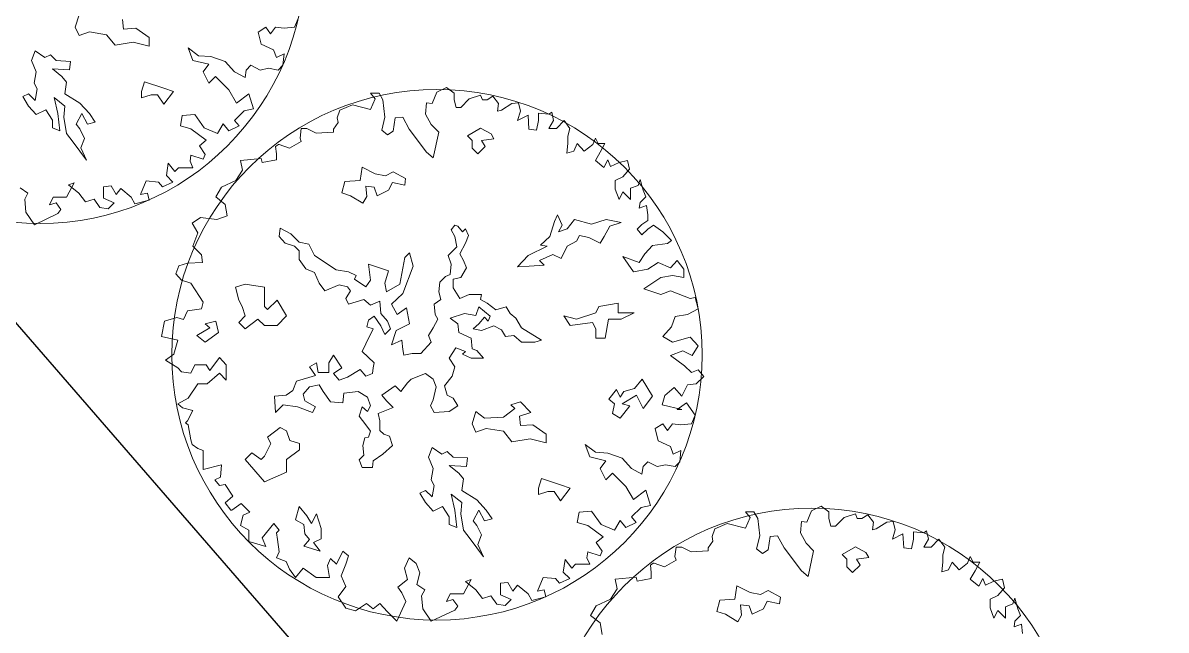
# Model space of a CAD drawing. Header units: millimetres. Extents: x 587797 to 2274247, y 1711 to 439204.
# Drawn here: x 2004592 to 2013078, y 279745 to 284251 of the extents above; entities that cross this region are included whole.
import ezdxf

# ---------------------------------------------------------------- set-up
doc = ezdxf.new("R2010")
doc.units = ezdxf.units.MM
doc.layers.add('finiture', color=7, linetype='Continuous', lineweight=20)

msp = doc.modelspace()

# ---------------------------------------------------------------- linework, layer by layer
msp.add_line((1983300.089, 306467.674), (2019745.401, 264522.149))
at = {"layer": 'finiture'}
for p, q in [((2004979.652, 284219.692), (2005008.439, 284310.886)), ((2006634.522, 284283.123), (2006607.986, 284219.818)), ((2005008.439, 284156.096), (2004979.652, 284219.692)), ((2005332.287, 284276.088), (2005339.483, 284205.293)), ((2005339.483, 284205.293), (2005430.64, 284212.492)), ((2005430.64, 284212.492), (2005528.994, 284141.696)), ((2006395.695, 284219.818), (2006338.539, 284183.06)), ((2006430.396, 284168.765), (2006395.695, 284219.818)), ((2006467.139, 284219.818), (2006430.396, 284168.765)), ((2006530.418, 284211.649), (2006467.139, 284219.818)), ((2006607.986, 284219.818), (2006530.418, 284211.649)), ((2005085.203, 284183.694), (2005008.439, 284156.096)), ((2005212.343, 284163.295), (2005085.203, 284183.694)), ((2005275.913, 284085.3), (2005212.343, 284163.295)), ((2005528.994, 284141.696), (2005528.994, 284078.1)), ((2006338.539, 284183.06), (2006360.993, 284093.208)), ((2004683.392, 284043.302), (2004655.805, 283972.507)), ((2004754.159, 283994.105), (2004683.392, 284043.302)), ((2005410.25, 284106.899), (2005275.913, 284085.3)), ((2005528.994, 284078.1), (2005410.25, 284106.899)), ((2005895.586, 284007.439), (2005818.018, 284064.618)), ((2005818.018, 284064.618), (2005852.719, 283972.724)), ((2006360.993, 284093.208), (2006452.85, 284050.324)), ((2006452.85, 284050.324), (2006473.262, 283993.145)), ((2004655.805, 283972.507), (2004690.588, 283888.512)), ((2004796.139, 284014.504), (2004754.159, 283994.105)), ((2004839.318, 283972.507), (2004796.139, 284014.504)), ((2004944.869, 283965.307), (2004839.318, 283972.507)), ((2004937.672, 283901.711), (2004944.869, 283965.307)), ((2005852.719, 283972.724), (2005973.154, 283944.134)), ((2005987.442, 284001.313), (2005895.586, 284007.439)), ((2005973.154, 283944.134), (2005930.287, 283886.956)), ((2006093.588, 283964.555), (2005987.442, 284001.313)), ((2006162.991, 283886.956), (2006093.588, 283964.555)), ((2006473.262, 283993.145), (2006530.418, 284021.734)), ((2006530.418, 284021.734), (2006522.253, 283938.008)), ((2004690.588, 283888.512), (2004676.195, 283803.317)), ((2004881.299, 283852.514), (2004810.532, 283908.91)), ((2004810.532, 283908.91), (2004937.672, 283901.711)), ((2005930.287, 283886.956), (2005973.154, 283803.23)), ((2006240.559, 283846.114), (2006162.991, 283886.956)), ((2006248.724, 283901.25), (2006240.559, 283846.114)), ((2006283.425, 283938.008), (2006248.724, 283901.25)), ((2006352.828, 283901.25), (2006283.425, 283938.008)), ((2006416.107, 283915.545), (2006352.828, 283901.25)), ((2006487.551, 283901.25), (2006416.107, 283915.545)), ((2006522.253, 283938.008), (2006487.551, 283901.25)), ((2004676.195, 283803.317), (2004697.785, 283761.319)), ((2004916.082, 283810.516), (2004881.299, 283852.514)), ((2004902.889, 283725.322), (2004916.082, 283810.516)), ((2005495.249, 283812.757), (2005472.532, 283741.933)), ((2005636.893, 283765.986), (2005495.249, 283812.757)), ((2005973.154, 283803.23), (2006022.144, 283852.24)), ((2006022.144, 283852.24), (2006120.124, 283754.219)), ((2004634.215, 283725.322), (2004592.235, 283704.923)), ((2004592.235, 283704.923), (2004634.215, 283634.127)), ((2004683.392, 283676.125), (2004634.215, 283725.322)), ((2004697.785, 283761.319), (2004683.392, 283676.125)), ((2004852.512, 283577.73), (2004824.925, 283697.723)), ((2004824.925, 283697.723), (2004902.889, 283634.127)), ((2005015.636, 283655.726), (2004902.889, 283725.322)), ((2005472.532, 283741.933), (2005472.532, 283693.826)), ((2005472.532, 283693.826), (2005543.354, 283717.879)), ((2005543.354, 283717.879), (2005590.124, 283717.879)), ((2005590.124, 283717.879), (2005636.893, 283647.055)), ((2005709.052, 283741.933), (2005636.893, 283765.986)), ((2005636.893, 283647.055), (2005709.052, 283741.933)), ((2006120.124, 283754.219), (2006177.28, 283656.199)), ((2006177.28, 283656.199), (2006269.136, 283725.63)), ((2006269.136, 283725.63), (2006303.838, 283613.315)), ((2007206.752, 283686.706), (2007172.051, 283729.59)), ((2007172.051, 283729.59), (2007235.33, 283729.59)), ((2007235.33, 283729.59), (2007263.908, 283680.579)), ((2007629.293, 283651.99), (2007663.995, 283735.716)), ((2007663.995, 283735.716), (2007735.439, 283770.432)), ((2007735.439, 283770.432), (2007792.594, 283729.59)), ((2007792.594, 283729.59), (2007792.594, 283680.579)), ((2007904.863, 283686.706), (2007988.555, 283715.295)), ((2007988.555, 283715.295), (2008002.844, 283680.579)), ((2008037.545, 283680.579), (2008080.412, 283707.127)), ((2008080.412, 283707.127), (2008123.278, 283651.99)), ((2004634.215, 283634.127), (2004690.588, 283570.531)), ((2004690.588, 283570.531), (2004761.355, 283606.529)), ((2004761.355, 283606.529), (2004810.532, 283528.533)), ((2004902.889, 283634.127), (2004895.692, 283550.132)), ((2005085.203, 283577.73), (2005015.636, 283655.726)), ((2006303.838, 283613.315), (2006234.435, 283599.02)), ((2006925.058, 283545.801), (2006945.471, 283602.98)), ((2006945.471, 283602.98), (2007037.328, 283643.822)), ((2007037.328, 283643.822), (2007172.051, 283609.106)), ((2007172.051, 283609.106), (2007206.752, 283686.706)), ((2007263.908, 283680.579), (2007278.196, 283551.927)), ((2007580.303, 283574.39), (2007588.468, 283658.116)), ((2007588.468, 283658.116), (2007629.293, 283651.99)), ((2007792.594, 283680.579), (2007806.883, 283623.401)), ((2007806.883, 283623.401), (2007841.584, 283623.401)), ((2007841.584, 283623.401), (2007904.863, 283686.706)), ((2008002.844, 283680.579), (2008037.545, 283680.579)), ((2008123.278, 283651.99), (2008115.113, 283594.811)), ((2008115.113, 283594.811), (2008143.691, 283602.98)), ((2008143.691, 283602.98), (2008221.259, 283651.99)), ((2008221.259, 283651.99), (2008270.249, 283658.116)), ((2008270.249, 283658.116), (2008284.538, 283594.811)), ((2004810.532, 283528.533), (2004810.532, 283472.137)), ((2004866.905, 283450.538), (2004852.512, 283577.73)), ((2004895.692, 283550.132), (2004916.082, 283430.139)), ((2004986.849, 283499.735), (2005028.829, 283577.73)), ((2005028.829, 283577.73), (2005072.009, 283499.735)), ((2005128.383, 283514.134), (2005085.203, 283577.73)), ((2005775.151, 283564.304), (2005760.863, 283486.705)), ((2005867.008, 283570.431), (2005775.151, 283564.304)), ((2005938.452, 283472.41), (2005867.008, 283570.431)), ((2006234.435, 283599.02), (2006162.991, 283527.547)), ((2006162.991, 283527.547), (2006197.692, 283486.705)), ((2006931.182, 283511.085), (2006925.058, 283545.801)), ((2007278.196, 283551.927), (2007255.742, 283453.907)), ((2007341.475, 283447.78), (2007355.764, 283545.801)), ((2007355.764, 283545.801), (2007410.878, 283551.927)), ((2007410.878, 283551.927), (2007459.869, 283462.075)), ((2007623.169, 283496.791), (2007580.303, 283574.39)), ((2008284.538, 283594.811), (2008264.125, 283525.38)), ((2008264.125, 283525.38), (2008341.693, 283566.222)), ((2008341.693, 283566.222), (2008347.817, 283462.075)), ((2008404.972, 283453.907), (2008419.261, 283525.38)), ((2008419.261, 283525.38), (2008419.261, 283580.517)), ((2008419.261, 283580.517), (2008496.829, 283574.39)), ((2008496.829, 283574.39), (2008517.241, 283588.685)), ((2008531.53, 283525.38), (2008496.829, 283468.201)), ((2008517.241, 283588.685), (2008531.53, 283525.38)), ((2008551.943, 283468.201), (2008609.098, 283525.38)), ((2008609.098, 283525.38), (2008651.965, 283468.201)), ((2004810.532, 283472.137), (2004866.905, 283450.538)), ((2005015.636, 283464.937), (2004986.849, 283499.735)), ((2005050.419, 283394.142), (2005015.636, 283464.937)), ((2005072.009, 283499.735), (2005128.383, 283514.134)), ((2005760.863, 283486.705), (2005838.43, 283464.242)), ((2005838.43, 283464.242), (2005952.741, 283380.516)), ((2006036.433, 283429.526), (2005938.452, 283472.41)), ((2006079.299, 283500.999), (2006036.433, 283429.526)), ((2006120.124, 283449.947), (2006079.299, 283500.999)), ((2006197.692, 283486.705), (2006120.124, 283449.947)), ((2006649.488, 283396.728), (2006657.653, 283468.201)), ((2006657.653, 283468.201), (2006700.52, 283468.201)), ((2006700.52, 283468.201), (2006769.922, 283433.486)), ((2006769.922, 283433.486), (2006896.481, 283439.612)), ((2006896.481, 283462.075), (2006931.182, 283511.085)), ((2006896.481, 283439.612), (2006896.481, 283462.075)), ((2007255.742, 283453.907), (2007298.609, 283419.191)), ((2007298.609, 283419.191), (2007341.475, 283447.78)), ((2007459.869, 283462.075), (2007588.468, 283292.581)), ((2007678.283, 283439.612), (2007623.169, 283496.791)), ((2007637.458, 283249.697), (2007678.283, 283439.612)), ((2007989.439, 283469.173), (2007891.085, 283412.776)), ((2008067.402, 283427.175), (2007989.439, 283469.173)), ((2008347.817, 283462.075), (2008404.972, 283453.907)), ((2008496.829, 283468.201), (2008551.943, 283468.201)), ((2008651.965, 283468.201), (2008637.676, 283411.023)), ((2004916.082, 283430.139), (2004965.259, 283366.543)), ((2004965.259, 283366.543), (2005064.812, 283232.151)), ((2005021.633, 283324.546), (2005050.419, 283394.142)), ((2005952.741, 283380.516), (2005901.71, 283337.632)), ((2006571.92, 283321.17), (2006657.653, 283370.181)), ((2006657.653, 283370.181), (2006649.488, 283396.728)), ((2007891.085, 283412.776), (2007925.869, 283377.978)), ((2007925.869, 283377.978), (2007925.869, 283321.582)), ((2007996.635, 283377.978), (2008087.792, 283391.177)), ((2008024.222, 283334.781), (2007996.635, 283377.978)), ((2008087.792, 283391.177), (2008067.402, 283427.175)), ((2008637.676, 283355.886), (2008629.511, 283284.413)), ((2008637.676, 283411.023), (2008637.676, 283355.886)), ((2008680.542, 283298.707), (2008707.079, 283355.886)), ((2008707.079, 283355.886), (2008758.11, 283298.707)), ((2008821.389, 283347.718), (2008841.802, 283396.728)), ((2008841.802, 283396.728), (2008862.214, 283355.886)), ((2008862.214, 283355.886), (2008911.205, 283355.886)), ((2008911.205, 283355.886), (2008876.503, 283292.581)), ((2005064.812, 283232.151), (2005021.633, 283324.546)), ((2005838.43, 283268.2), (2005832.307, 283225.316)), ((2005930.287, 283239.611), (2005838.43, 283268.2)), ((2005901.71, 283337.632), (2005944.576, 283274.327)), ((2005944.576, 283274.327), (2005930.287, 283239.611)), ((2006467.816, 283333.423), (2006488.229, 283347.718)), ((2006473.94, 283278.286), (2006467.816, 283333.423)), ((2006473.94, 283235.402), (2006473.94, 283278.286)), ((2006488.229, 283347.718), (2006494.352, 283347.718)), ((2006494.352, 283347.718), (2006571.92, 283321.17)), ((2007588.468, 283292.581), (2007637.458, 283249.697)), ((2007925.869, 283321.582), (2007967.849, 283278.384)), ((2007967.849, 283278.384), (2008024.222, 283334.781)), ((2008629.511, 283284.413), (2008680.542, 283298.707)), ((2008758.11, 283298.707), (2008821.389, 283347.718)), ((2008876.503, 283292.581), (2008841.802, 283229.276)), ((2005671.047, 283211.022), (2005656.758, 283119.127)), ((2005720.037, 283147.717), (2005671.047, 283211.022)), ((2005832.307, 283225.316), (2005852.719, 283176.306)), ((2006206.535, 283229.276), (2006361.67, 283243.571)), ((2006220.823, 283157.803), (2006206.535, 283229.276)), ((2006361.67, 283243.571), (2006367.794, 283214.981)), ((2006367.794, 283214.981), (2006473.94, 283235.402)), ((2007109.053, 283179.99), (2007094.66, 283081.596)), ((2007207.407, 283130.793), (2007109.053, 283179.99)), ((2008841.802, 283229.276), (2008905.081, 283178.223)), ((2008905.081, 283178.223), (2008933.659, 283235.402)), ((2008933.659, 283235.402), (2008954.071, 283186.392)), ((2008954.071, 283186.392), (2009017.35, 283214.981)), ((2009017.35, 283214.981), (2009080.629, 283229.276)), ((2009080.629, 283229.276), (2009094.918, 283165.971)), ((2005656.758, 283119.127), (2005705.748, 283070.117)), ((2005746.574, 283176.306), (2005720.037, 283147.717)), ((2005803.729, 283176.306), (2005746.574, 283176.306)), ((2005852.719, 283176.306), (2005803.729, 283176.306)), ((2006171.833, 283080.203), (2006220.823, 283157.803)), ((2007284.17, 283116.394), (2007207.407, 283130.793)), ((2007340.544, 283145.192), (2007284.17, 283116.394)), ((2007432.9, 283095.995), (2007340.544, 283145.192)), ((2007425.704, 283045.598), (2007432.9, 283095.995)), ((2009045.928, 283108.792), (2008988.773, 283080.203)), ((2009094.918, 283165.971), (2009045.928, 283108.792)), ((2004627.963, 282986.391), (2004570.808, 283027.233)), ((2004972.936, 283063.991), (2004915.781, 282957.802)), ((2004930.07, 283049.696), (2004972.936, 283063.991)), ((2005007.637, 282986.391), (2004930.07, 283049.696)), ((2005246.465, 283041.528), (2005191.351, 283035.401)), ((2005191.351, 283035.401), (2005191.351, 282949.633)), ((2005283.208, 282978.222), (2005246.465, 283041.528)), ((2005317.909, 283021.107), (2005283.208, 282978.222)), ((2005395.477, 282957.802), (2005317.909, 283021.107)), ((2005507.746, 283078.285), (2005464.88, 282978.222)), ((2005599.603, 283070.117), (2005507.746, 283078.285)), ((2005628.181, 283035.401), (2005599.603, 283070.117)), ((2005705.748, 283070.117), (2005628.181, 283035.401)), ((2006022.821, 282959.719), (2006065.688, 283031.192)), ((2006065.688, 283031.192), (2006171.833, 283080.203)), ((2006981.913, 283074.397), (2006960.323, 282989.202)), ((2007094.66, 283081.596), (2006981.913, 283074.397)), ((2007143.836, 282961.603), (2007136.64, 283039.599)), ((2007136.64, 283039.599), (2007200.21, 283032.399)), ((2007200.21, 283032.399), (2007221.8, 282968.803)), ((2007221.8, 282968.803), (2007305.76, 283010.8)), ((2007305.76, 283010.8), (2007334.547, 283067.197)), ((2007334.547, 283067.197), (2007425.704, 283045.598)), ((2008988.773, 283080.203), (2008988.773, 283016.898)), ((2008988.773, 283016.898), (2009017.35, 282939.298)), ((2009103.083, 283025.066), (2009158.197, 283045.487)), ((2009103.083, 282939.298), (2009103.083, 283025.066)), ((2009158.197, 283045.487), (2009172.486, 283088.371)), ((2009172.486, 283088.371), (2009194.94, 283010.772)), ((2009194.94, 283010.772), (2009215.353, 282959.719)), ((2004605.509, 282943.507), (2004627.963, 282986.391)), ((2004613.674, 282845.486), (2004605.509, 282943.507)), ((2004817.8, 282957.802), (2004789.223, 282900.623)), ((2004915.781, 282957.802), (2004817.8, 282957.802)), ((2005056.628, 282923.086), (2005007.637, 282986.391)), ((2005119.907, 282943.507), (2005056.628, 282923.086)), ((2005162.773, 282880.202), (2005119.907, 282943.507)), ((2005191.351, 282949.633), (2005268.919, 282914.917)), ((2005424.055, 282908.791), (2005395.477, 282957.802)), ((2005528.159, 282935.338), (2005424.055, 282908.791)), ((2005464.88, 282978.222), (2005515.911, 282986.391)), ((2005515.911, 282986.391), (2005528.159, 282935.338)), ((2006094.265, 282904.582), (2006022.821, 282959.719)), ((2006960.323, 282989.202), (2007023.893, 282968.803)), ((2007023.893, 282968.803), (2007115.05, 282912.406)), ((2007115.05, 282912.406), (2007143.836, 282961.603)), ((2009017.35, 282939.298), (2009045.928, 282996.477)), ((2009045.928, 282996.477), (2009103.083, 282939.298)), ((2009215.353, 282959.719), (2009172.486, 282918.877)), ((2004676.953, 282753.592), (2004613.674, 282845.486)), ((2004789.223, 282900.623), (2004838.213, 282914.917)), ((2004838.213, 282914.917), (2004872.914, 282865.907)), ((2004872.914, 282865.907), (2004852.502, 282837.318)), ((2005226.052, 282872.033), (2005162.773, 282880.202)), ((2005268.919, 282914.917), (2005226.052, 282872.033)), ((2006108.554, 282818.814), (2006094.265, 282904.582)), ((2009172.486, 282918.877), (2009166.362, 282875.993)), ((2009166.362, 282875.993), (2009221.476, 282896.414)), ((2009221.476, 282896.414), (2009229.641, 282826.983)), ((2004852.502, 282837.318), (2004676.953, 282753.592)), ((2005847.273, 282763.678), (2005910.552, 282806.562)), ((2005890.139, 282692.204), (2005847.273, 282763.678)), ((2005910.552, 282806.562), (2006030.986, 282792.267)), ((2006030.986, 282792.267), (2006108.554, 282818.814)), ((2008538.78, 282778.014), (2008503.997, 282665.221)), ((2008560.37, 282827.211), (2008538.78, 282778.014)), ((2008595.154, 282750.416), (2008560.37, 282827.211)), ((2008687.51, 282792.414), (2008631.137, 282721.618)), ((2008813.451, 282757.616), (2008687.51, 282792.414)), ((2008920.201, 282792.414), (2008813.451, 282757.616)), ((2009032.948, 282770.815), (2008920.201, 282792.414)), ((2008947.788, 282743.217), (2009032.948, 282770.815)), ((2009186.775, 282755.509), (2009152.073, 282720.794)), ((2009229.641, 282784.099), (2009186.775, 282755.509)), ((2009229.641, 282826.983), (2009229.641, 282784.099)), ((2005853.397, 282594.184), (2005890.139, 282692.204)), ((2006494.942, 282665.221), (2006502.138, 282728.817)), ((2006502.138, 282728.817), (2006580.102, 282686.82)), ((2006580.102, 282686.82), (2006643.672, 282623.224)), ((2007771.141, 282714.418), (2007798.728, 282750.416)), ((2007798.728, 282665.221), (2007771.141, 282714.418)), ((2007798.728, 282750.416), (2007820.318, 282743.217)), ((2007820.318, 282743.217), (2007855.102, 282701.219)), ((2007855.102, 282701.219), (2007876.692, 282721.618)), ((2007876.692, 282721.618), (2007898.282, 282672.421)), ((2007898.282, 282672.421), (2007876.692, 282616.024)), ((2008567.567, 282701.219), (2008595.154, 282750.416)), ((2008631.137, 282721.618), (2008567.567, 282701.219)), ((2008700.704, 282630.423), (2008722.294, 282672.421)), ((2008722.294, 282672.421), (2008793.061, 282658.022)), ((2008905.808, 282665.221), (2008947.788, 282743.217)), ((2009152.073, 282720.794), (2009186.775, 282677.91)), ((2009186.775, 282677.91), (2009229.641, 282720.794)), ((2009229.641, 282720.794), (2009272.508, 282749.383)), ((2009272.508, 282749.383), (2009341.911, 282700.373)), ((2009341.911, 282700.373), (2009405.19, 282637.068)), ((2005916.676, 282530.879), (2005853.397, 282594.184)), ((2006538.121, 282616.024), (2006494.942, 282665.221)), ((2006607.689, 282594.426), (2006538.121, 282616.024)), ((2006643.672, 282559.628), (2006607.689, 282594.426)), ((2006643.672, 282623.224), (2006714.438, 282608.825)), ((2006714.438, 282608.825), (2006756.419, 282524.83)), ((2007749.552, 282524.83), (2007813.122, 282588.426)), ((2007813.122, 282588.426), (2007798.728, 282665.221)), ((2007876.692, 282616.024), (2007834.711, 282538.029)), ((2008482.407, 282594.426), (2008342.073, 282524.83)), ((2008503.997, 282665.221), (2008433.23, 282601.625)), ((2008433.23, 282601.625), (2008482.407, 282594.426)), ((2008587.957, 282503.231), (2008631.137, 282594.426)), ((2008631.137, 282594.426), (2008700.704, 282630.423)), ((2008793.061, 282658.022), (2008877.021, 282616.024)), ((2008877.021, 282616.024), (2008905.808, 282665.221)), ((2009264.343, 282600.31), (2009207.188, 282537.005)), ((2009376.612, 282614.605), (2009264.343, 282600.31)), ((2009405.19, 282637.068), (2009376.612, 282614.605)), ((2005924.841, 282473.7), (2005916.676, 282530.879)), ((2006643.672, 282496.031), (2006643.672, 282559.628)), ((2006756.419, 282524.83), (2006918.342, 282419.236)), ((2007390.92, 282312.443), (2007425.704, 282510.431)), ((2007425.704, 282510.431), (2007460.488, 282545.229)), ((2007460.488, 282545.229), (2007489.274, 282446.834)), ((2007771.141, 282461.234), (2007749.552, 282524.83)), ((2007834.711, 282538.029), (2007862.299, 282488.832)), ((2008342.073, 282524.83), (2008264.11, 282439.635)), ((2008426.033, 282488.832), (2008525.587, 282532.029)), ((2008525.587, 282532.029), (2008587.957, 282503.231)), ((2009166.362, 282473.7), (2009045.928, 282516.584)), ((2009045.928, 282516.584), (2009123.496, 282404.269)), ((2009207.188, 282537.005), (2009166.362, 282473.7)), ((2005726.838, 282389.974), (2005749.292, 282447.153)), ((2005749.292, 282447.153), (2005812.571, 282467.574)), ((2005812.571, 282467.574), (2005924.841, 282473.7)), ((2006692.849, 282425.236), (2006643.672, 282496.031)), ((2006756.419, 282397.637), (2006692.849, 282425.236)), ((2006918.342, 282419.236), (2007009.5, 282404.837)), ((2007171.423, 282341.241), (2007158.23, 282461.234)), ((2007158.23, 282461.234), (2007305.76, 282412.037)), ((2007489.274, 282446.834), (2007411.311, 282242.847)), ((2007763.945, 282383.238), (2007771.141, 282461.234)), ((2007883.888, 282432.435), (2007841.908, 282362.84)), ((2007862.299, 282488.832), (2007883.888, 282432.435)), ((2008264.11, 282439.635), (2008349.269, 282446.834)), ((2008349.269, 282446.834), (2008462.016, 282454.034)), ((2008462.016, 282454.034), (2008426.033, 282488.832)), ((2009123.496, 282404.269), (2009229.641, 282424.69)), ((2009229.641, 282424.69), (2009307.209, 282473.7)), ((2009307.209, 282473.7), (2009399.066, 282432.858)), ((2009399.066, 282432.858), (2009448.056, 282487.995)), ((2009448.056, 282487.995), (2009497.047, 282424.69)), ((2009497.047, 282424.69), (2009497.047, 282361.385)), ((2005769.705, 282340.964), (2005726.838, 282389.974)), ((2005839.108, 282318.501), (2005769.705, 282340.964)), ((2006791.202, 282319.642), (2006756.419, 282397.637)), ((2007009.5, 282404.837), (2007065.873, 282376.039)), ((2007065.873, 282376.039), (2007052.679, 282348.44)), ((2007052.679, 282348.44), (2007136.64, 282292.044)), ((2007136.64, 282292.044), (2007171.423, 282341.241)), ((2007305.76, 282412.037), (2007278.173, 282319.642)), ((2007685.981, 282326.842), (2007729.161, 282368.839)), ((2007729.161, 282368.839), (2007763.945, 282383.238)), ((2007841.908, 282362.84), (2007785.535, 282348.44)), ((2007785.535, 282348.44), (2007785.535, 282284.844)), ((2009327.622, 282361.385), (2009201.064, 282277.659)), ((2009413.355, 282375.679), (2009327.622, 282361.385)), ((2009497.047, 282361.385), (2009413.355, 282375.679)), ((2005902.387, 282220.48), (2005839.108, 282318.501)), ((2006241.965, 282311.85), (2006171.143, 282289.133)), ((2006171.143, 282289.133), (2006195.195, 282194.255)), ((2006384.946, 282289.133), (2006241.965, 282311.85)), ((2006384.946, 282147.484), (2006384.946, 282289.133)), ((2006833.183, 282263.246), (2006791.202, 282319.642)), ((2006939.932, 282306.443), (2006833.183, 282263.246)), ((2007002.303, 282292.044), (2006939.932, 282306.443)), ((2006989.109, 282206.849), (2007023.893, 282263.246)), ((2007023.893, 282263.246), (2007002.303, 282292.044)), ((2007278.173, 282319.642), (2007291.367, 282256.046)), ((2007291.367, 282256.046), (2007390.92, 282312.443)), ((2007678.785, 282256.046), (2007685.981, 282326.842)), ((2007693.178, 282199.649), (2007678.785, 282256.046)), ((2007785.535, 282284.844), (2007834.711, 282206.849)), ((2009201.064, 282277.659), (2009327.622, 282234.775)), ((2009327.622, 282234.775), (2009399.066, 282263.364)), ((2009399.066, 282263.364), (2009546.037, 282206.185)), ((2005930.964, 282177.596), (2005902.387, 282220.48)), ((2005916.676, 282128.586), (2005930.964, 282177.596)), ((2006195.195, 282194.255), (2006219.248, 282147.484)), ((2006478.485, 282194.255), (2006407.662, 282123.431)), ((2006549.307, 282076.66), (2006478.485, 282194.255)), ((2007009.5, 282164.851), (2006989.109, 282206.849)), ((2007122.247, 282199.649), (2007009.5, 282164.851)), ((2007171.423, 282157.652), (2007122.247, 282199.649)), ((2007242.19, 282186.45), (2007171.423, 282157.652)), ((2007249.387, 282094.056), (2007242.19, 282186.45)), ((2007411.311, 282242.847), (2007327.35, 282164.851)), ((2007327.35, 282164.851), (2007369.33, 282086.856)), ((2007644.001, 282164.851), (2007693.178, 282199.649)), ((2007651.198, 282086.856), (2007644.001, 282164.851)), ((2007834.711, 282206.849), (2007905.478, 282235.647)), ((2007905.478, 282235.647), (2007996.635, 282235.647)), ((2007996.635, 282235.647), (2007989.439, 282199.649)), ((2007989.439, 282199.649), (2008038.616, 282172.051)), ((2008038.616, 282172.051), (2008102.186, 282122.854)), ((2009009.379, 282170.201), (2008867.735, 282147.484)), ((2009009.379, 282099.377), (2009009.379, 282170.201)), ((2009546.037, 282206.185), (2009580.738, 282214.354)), ((2009580.738, 282214.354), (2009603.192, 282128.586)), ((2005783.994, 282050.986), (2005812.571, 282114.291)), ((2005812.571, 282114.291), (2005916.676, 282128.586)), ((2006241.965, 282076.66), (2006195.195, 282028.552)), ((2006219.248, 282147.484), (2006241.965, 282076.66)), ((2006407.662, 282123.431), (2006384.946, 282147.484)), ((2006478.485, 282004.499), (2006549.307, 282076.66)), ((2007298.564, 282037.659), (2007249.387, 282094.056)), ((2007369.33, 282086.856), (2007440.097, 282137.253)), ((2007440.097, 282137.253), (2007460.488, 282017.26)), ((2007672.788, 282052.058), (2007651.198, 282086.856)), ((2007869.495, 282094.056), (2007763.945, 282059.258)), ((2007954.655, 282080.857), (2007869.495, 282094.056)), ((2007975.045, 282143.253), (2007954.655, 282080.857)), ((2008060.205, 282073.657), (2007975.045, 282143.253)), ((2008102.186, 282122.854), (2008180.149, 282143.253)), ((2008180.149, 282143.253), (2008207.736, 282094.056)), ((2008207.736, 282094.056), (2008249.716, 282059.258)), ((2008702.037, 282052.606), (2008607.162, 282076.66)), ((2008607.162, 282076.66), (2008655.268, 282004.499)), ((2008843.682, 282099.377), (2008702.037, 282052.606)), ((2008867.735, 282147.484), (2008843.682, 282099.377)), ((2009128.307, 282099.377), (2009009.379, 282099.377)), ((2009033.432, 282052.606), (2009128.307, 282099.377)), ((2009525.624, 282087.744), (2009433.767, 282073.449)), ((2009603.192, 282128.586), (2009525.624, 282087.744)), ((2005620.693, 281924.376), (2005643.147, 282036.691)), ((2005643.147, 282036.691), (2005735.003, 282065.281)), ((2005735.003, 282065.281), (2005783.994, 282050.986)), ((2005945.6, 282017.26), (2006023.563, 282037.659)), ((2005980.384, 281988.462), (2005945.6, 282017.26)), ((2006023.563, 282037.659), (2006043.954, 281953.664)), ((2006195.195, 282028.552), (2006241.965, 281981.782)), ((2006241.965, 281981.782), (2006336.84, 282052.606)), ((2006336.84, 282052.606), (2006384.946, 282004.499)), ((2006384.946, 282004.499), (2006478.485, 282004.499)), ((2007143.836, 281995.662), (2007158.23, 282044.859)), ((2007193.013, 281981.263), (2007143.836, 281995.662)), ((2007158.23, 282044.859), (2007200.21, 282073.657)), ((2007200.21, 282073.657), (2007249.387, 282002.861)), ((2007249.387, 282002.861), (2007278.173, 281939.265)), ((2007320.154, 281981.263), (2007298.564, 282037.659)), ((2007460.488, 282017.26), (2007362.134, 281968.063)), ((2007636.805, 281988.462), (2007672.788, 282052.058)), ((2007763.945, 282059.258), (2007820.318, 282017.26)), ((2007820.318, 282017.26), (2007827.515, 281953.664)), ((2007933.065, 281981.263), (2007975.045, 282017.26)), ((2007975.045, 282017.26), (2008018.225, 282066.457)), ((2008087.792, 282002.861), (2007996.635, 281968.063)), ((2008018.225, 282066.457), (2008045.812, 282037.659)), ((2008045.812, 282037.659), (2008060.205, 282073.657)), ((2008144.166, 281974.063), (2008087.792, 282002.861)), ((2008249.716, 282059.258), (2008292.896, 281988.462)), ((2008655.268, 282004.499), (2008819.629, 282028.552)), ((2008819.629, 282028.552), (2008843.682, 281981.782)), ((2008914.504, 281910.957), (2008938.557, 282052.606)), ((2008938.557, 282052.606), (2009033.432, 282052.606)), ((2009405.19, 281995.849), (2009341.911, 281924.376)), ((2009433.767, 282073.449), (2009405.19, 281995.849)), ((2005741.127, 281895.786), (2005620.693, 281924.376)), ((2005882.03, 281932.066), (2005980.384, 281988.462)), ((2005945.6, 281882.869), (2005882.03, 281932.066)), ((2006043.954, 281953.664), (2005945.6, 281882.869)), ((2007136.64, 281868.469), (2007193.013, 281981.263)), ((2007278.173, 281939.265), (2007320.154, 281981.263)), ((2007362.134, 281968.063), (2007327.35, 281861.27)), ((2007602.021, 281932.066), (2007636.805, 281988.462)), ((2007622.411, 281882.869), (2007602.021, 281932.066)), ((2007827.515, 281953.664), (2007918.672, 281911.667)), ((2007918.672, 281911.667), (2007925.869, 281833.672)), ((2007996.635, 281968.063), (2007933.065, 281981.263)), ((2008172.952, 281924.866), (2008144.166, 281974.063)), ((2008236.523, 281932.066), (2008172.952, 281924.866)), ((2008292.896, 281882.869), (2008236.523, 281932.066)), ((2008292.896, 281988.462), (2008440.427, 281897.268)), ((2008843.682, 281981.782), (2008843.682, 281910.957)), ((2008843.682, 281910.957), (2008914.504, 281910.957)), ((2009341.911, 281924.376), (2009413.355, 281881.492)), ((2009413.355, 281881.492), (2009546.037, 281918.25)), ((2009546.037, 281918.25), (2009603.192, 281854.945)), ((2005712.55, 281791.639), (2005741.127, 281895.786)), ((2007109.053, 281812.073), (2007136.64, 281868.469)), ((2007327.35, 281861.27), (2007404.114, 281897.268)), ((2007404.114, 281897.268), (2007411.311, 281826.472)), ((2007411.311, 281826.472), (2007418.507, 281784.474)), ((2007545.647, 281798.874), (2007622.411, 281882.869)), ((2007805.925, 281840.871), (2007756.748, 281762.876)), ((2007876.692, 281812.073), (2007805.925, 281840.871)), ((2007925.869, 281833.672), (2007961.852, 281819.272)), ((2008391.25, 281882.869), (2008292.896, 281882.869)), ((2008440.427, 281897.268), (2008391.25, 281882.869)), ((2009603.192, 281854.945), (2009560.326, 281783.471)), ((2005649.27, 281748.755), (2005712.55, 281791.639)), ((2005741.127, 281691.577), (2005649.27, 281748.755)), ((2006051.399, 281769.176), (2005979.955, 281671.156)), ((2006100.389, 281714.04), (2006051.399, 281769.176)), ((2006861.969, 281728.078), (2006896.753, 281784.474)), ((2006896.753, 281784.474), (2006960.323, 281692.08)), ((2007200.21, 281728.078), (2007109.053, 281812.073)), ((2007418.507, 281784.474), (2007482.077, 281798.874)), ((2007482.077, 281798.874), (2007545.647, 281798.874)), ((2007756.748, 281762.876), (2007798.728, 281699.28)), ((2007855.102, 281791.674), (2007876.692, 281812.073)), ((2007918.672, 281762.876), (2007855.102, 281791.674)), ((2008011.029, 281762.876), (2007918.672, 281762.876)), ((2007961.852, 281819.272), (2008011.029, 281762.876)), ((2009490.923, 281818.187), (2009399.066, 281783.471)), ((2009399.066, 281783.471), (2009503.17, 281705.871)), ((2009560.326, 281783.471), (2009490.923, 281818.187)), ((2005769.705, 281662.987), (2005741.127, 281691.577)), ((2005839.108, 281650.735), (2005769.705, 281662.987)), ((2005867.685, 281714.04), (2005839.108, 281650.735)), ((2005953.418, 281714.04), (2005867.685, 281714.04)), ((2005979.955, 281671.156), (2005953.418, 281714.04)), ((2006100.389, 281599.682), (2006100.389, 281714.04)), ((2006720.436, 281699.28), (2006770.812, 281728.078)), ((2006763.615, 281635.683), (2006720.436, 281699.28)), ((2006770.812, 281728.078), (2006784.006, 281657.282)), ((2006784.006, 281657.282), (2006861.969, 281657.282)), ((2006861.969, 281657.282), (2006861.969, 281728.078)), ((2006960.323, 281692.08), (2006896.753, 281650.083)), ((2007002.303, 281622.484), (2007094.66, 281678.881)), ((2007094.66, 281678.881), (2007136.64, 281628.484)), ((2007185.817, 281650.083), (2007193.013, 281692.08)), ((2007193.013, 281692.08), (2007200.21, 281728.078)), ((2007798.728, 281699.28), (2007778.338, 281628.484)), ((2009503.17, 281705.871), (2009554.202, 281656.861)), ((2009554.202, 281656.861), (2009603.192, 281677.282)), ((2009603.192, 281677.282), (2009646.059, 281628.272)), ((2005818.695, 281466.946), (2005890.139, 281573.135)), ((2005890.139, 281573.135), (2005959.542, 281573.135)), ((2005959.542, 281573.135), (2006051.399, 281650.735)), ((2006051.399, 281650.735), (2006100.389, 281599.682)), ((2006594.495, 281522.89), (2006622.082, 281593.686)), ((2006622.082, 281593.686), (2006763.615, 281635.683)), ((2006896.753, 281650.083), (2006939.932, 281600.886)), ((2006939.932, 281600.886), (2007002.303, 281622.484)), ((2007136.64, 281628.484), (2007185.817, 281650.083)), ((2007447.294, 281579.287), (2007396.917, 281515.691)), ((2007474.881, 281608.085), (2007447.294, 281579.287)), ((2007580.431, 281650.083), (2007474.881, 281608.085)), ((2007636.805, 281608.085), (2007580.431, 281650.083)), ((2007658.394, 281551.689), (2007636.805, 281608.085)), ((2007778.338, 281628.484), (2007721.965, 281558.888)), ((2009187.675, 281608.085), (2009131.302, 281537.289)), ((2009265.639, 281480.893), (2009187.675, 281608.085)), ((2009588.903, 281573.135), (2009525.624, 281564.967)), ((2009646.059, 281628.272), (2009588.903, 281573.135)), ((2006460.158, 281480.893), (2006545.318, 281488.092)), ((2006545.318, 281488.092), (2006594.495, 281522.89)), ((2006720.436, 281551.689), (2006671.259, 281495.292)), ((2006671.259, 281495.292), (2006685.652, 281446.095)), ((2006791.202, 281566.088), (2006720.436, 281551.689)), ((2006819.989, 281515.691), (2006791.202, 281566.088)), ((2006876.362, 281438.895), (2006819.989, 281515.691)), ((2006974.716, 281502.492), (2006967.519, 281431.696)), ((2007080.266, 281515.691), (2006974.716, 281502.492)), ((2007151.033, 281473.693), (2007080.266, 281515.691)), ((2007354.937, 281558.888), (2007256.583, 281488.092)), ((2007256.583, 281488.092), (2007291.367, 281446.095)), ((2007396.917, 281515.691), (2007354.937, 281558.888)), ((2007636.805, 281453.294), (2007658.394, 281551.689)), ((2007721.965, 281558.888), (2007742.355, 281488.092)), ((2007742.355, 281488.092), (2007785.535, 281466.494)), ((2008996.965, 281530.09), (2008940.591, 281459.294)), ((2009025.751, 281473.693), (2008996.965, 281530.09)), ((2009053.338, 281515.691), (2009025.751, 281473.693)), ((2009040.145, 281424.496), (2009145.695, 281488.092)), ((2009131.302, 281537.289), (2009053.338, 281515.691)), ((2009145.695, 281488.092), (2009194.872, 281389.698)), ((2009356.2, 281487.367), (2009335.787, 281417.936)), ((2009425.602, 281544.546), (2009356.2, 281487.367)), ((2009482.758, 281481.241), (2009425.602, 281544.546)), ((2009525.624, 281564.967), (2009482.758, 281481.241)), ((2005741.127, 281424.062), (2005818.695, 281466.946)), ((2005775.829, 281395.473), (2005741.127, 281424.062)), ((2006467.355, 281360.9), (2006460.158, 281480.893)), ((2006523.728, 281417.297), (2006467.355, 281360.9)), ((2006629.278, 281402.898), (2006523.728, 281417.297)), ((2006742.025, 281360.9), (2006629.278, 281402.898)), ((2006685.652, 281446.095), (2006763.615, 281402.898)), ((2006763.615, 281402.898), (2006742.025, 281360.9)), ((2006967.519, 281431.696), (2006876.362, 281438.895)), ((2007087.463, 281333.302), (2007109.053, 281402.898)), ((2007109.053, 281402.898), (2007151.033, 281368.1)), ((2007171.423, 281410.097), (2007151.033, 281473.693)), ((2007151.033, 281368.1), (2007171.423, 281410.097)), ((2007340.544, 281396.898), (2007227.797, 281353.7)), ((2007291.367, 281446.095), (2007340.544, 281396.898)), ((2007616.414, 281410.097), (2007636.805, 281453.294)), ((2007644.001, 281360.9), (2007616.414, 281410.097)), ((2007820.318, 281410.097), (2007756.748, 281368.1)), ((2007785.535, 281466.494), (2007820.318, 281410.097)), ((2008214.933, 281417.297), (2008285.699, 281438.895)), ((2008243.719, 281389.698), (2008214.933, 281417.297)), ((2008285.699, 281438.895), (2008362.463, 281360.9)), ((2008940.591, 281459.294), (2008982.572, 281424.496)), ((2008982.572, 281424.496), (2008969.378, 281353.7)), ((2009025.751, 281318.903), (2009096.518, 281410.097)), ((2009096.518, 281410.097), (2009040.145, 281424.496)), ((2009194.872, 281389.698), (2009265.639, 281480.893)), ((2009335.787, 281417.936), (2009482.758, 281381.178)), ((2009448.056, 281381.178), (2009517.459, 281432.23)), ((2009517.459, 281432.23), (2009580.738, 281340.336)), ((2005853.397, 281375.052), (2005775.829, 281395.473)), ((2005812.571, 281297.452), (2005853.397, 281375.052)), ((2007136.64, 281269.706), (2007087.463, 281333.302)), ((2007227.797, 281353.7), (2007242.19, 281297.304)), ((2007756.748, 281368.1), (2007644.001, 281360.9)), ((2007925.869, 281276.905), (2007954.655, 281368.1)), ((2007954.655, 281368.1), (2008018.225, 281318.903)), ((2008018.225, 281318.903), (2008158.559, 281326.102)), ((2008158.559, 281326.102), (2008243.719, 281389.698)), ((2008362.463, 281360.9), (2008278.503, 281333.302)), ((2008278.503, 281333.302), (2008285.699, 281262.506)), ((2008969.378, 281353.7), (2009025.751, 281318.903)), ((2009482.758, 281381.178), (2009448.056, 281381.178)), ((2009580.738, 281340.336), (2009554.202, 281277.031)), ((2005798.282, 281283.157), (2005812.571, 281297.452)), ((2005818.695, 281268.863), (2005798.282, 281283.157)), ((2005839.108, 281156.547), (2005818.695, 281268.863)), ((2006502.537, 281248.147), (2006407.662, 281177.322)), ((2006549.307, 281224.093), (2006502.537, 281248.147)), ((2007171.423, 281220.509), (2007136.64, 281269.706)), ((2007242.19, 281297.304), (2007242.19, 281227.708)), ((2007242.19, 281227.708), (2007270.977, 281198.91)), ((2007954.655, 281213.309), (2007925.869, 281276.905)), ((2008031.419, 281240.907), (2007954.655, 281213.309)), ((2008158.559, 281220.509), (2008031.419, 281240.907)), ((2008285.699, 281262.506), (2008376.857, 281269.706)), ((2008376.857, 281269.706), (2008475.21, 281198.91)), ((2009341.911, 281277.031), (2009284.755, 281240.273)), ((2009284.755, 281240.273), (2009307.209, 281150.421)), ((2009376.612, 281225.979), (2009341.911, 281277.031)), ((2009413.355, 281277.031), (2009376.612, 281225.979)), ((2009476.634, 281268.863), (2009413.355, 281277.031)), ((2009554.202, 281277.031), (2009476.634, 281268.863)), ((2005847.273, 281121.832), (2005839.108, 281156.547)), ((2006407.662, 281177.322), (2006431.715, 281130.551)), ((2006573.36, 281153.269), (2006549.307, 281224.093)), ((2006644.182, 281130.551), (2006573.36, 281153.269)), ((2007115.05, 281114.915), (2007129.443, 281171.312)), ((2007129.443, 281171.312), (2007158.23, 281177.311)), ((2007158.23, 281177.311), (2007171.423, 281220.509)), ((2007270.977, 281198.91), (2007312.957, 281184.511)), ((2007312.957, 281184.511), (2007334.547, 281114.915)), ((2008222.129, 281142.513), (2008158.559, 281220.509)), ((2008356.466, 281164.112), (2008222.129, 281142.513)), ((2008475.21, 281135.314), (2008356.466, 281164.112)), ((2008475.21, 281198.91), (2008475.21, 281135.314)), ((2009307.209, 281150.421), (2009399.066, 281107.537)), ((2005890.139, 281093.242), (2005847.273, 281121.832)), ((2005930.964, 281078.948), (2005890.139, 281093.242)), ((2005930.964, 281007.474), (2005930.964, 281078.948)), ((2006290.071, 281059.727), (2006241.965, 281011.62)), ((2006360.893, 281011.62), (2006290.071, 281059.727)), ((2006431.715, 281130.551), (2006384.946, 281035.673)), ((2006549.307, 281011.62), (2006644.182, 281082.444)), ((2006644.182, 281082.444), (2006644.182, 281130.551)), ((2007122.247, 281044.119), (2007115.05, 281114.915)), ((2007334.547, 281114.915), (2007263.78, 281051.319)), ((2007629.608, 281100.516), (2007602.021, 281029.72)), ((2007700.375, 281051.319), (2007629.608, 281100.516)), ((2007742.355, 281071.718), (2007700.375, 281051.319)), ((2007785.535, 281029.72), (2007742.355, 281071.718)), ((2008841.802, 281064.653), (2008764.234, 281121.832)), ((2008764.234, 281121.832), (2008798.935, 281029.937)), ((2008933.659, 281058.527), (2008841.802, 281064.653)), ((2009039.804, 281021.769), (2008933.659, 281058.527)), ((2009399.066, 281107.537), (2009419.479, 281050.358)), ((2009419.479, 281050.358), (2009476.634, 281078.948)), ((2009476.634, 281078.948), (2009468.469, 280995.222)), ((2005930.964, 280938.043), (2005930.964, 281007.474)), ((2006065.688, 280972.759), (2005930.964, 280938.043)), ((2006057.523, 280880.864), (2006065.688, 280972.759)), ((2006241.965, 281011.62), (2006384.946, 280845.917)), ((2006384.946, 281035.673), (2006360.893, 281011.62)), ((2006549.307, 280916.742), (2006549.307, 281011.62)), ((2007087.463, 281008.121), (2007122.247, 281044.119)), ((2007109.053, 280951.725), (2007087.463, 281008.121)), ((2007193.013, 281002.122), (2007185.817, 280951.725)), ((2007263.78, 281051.319), (2007193.013, 281002.122)), ((2007602.021, 281029.72), (2007636.805, 280945.725)), ((2007891.085, 281022.521), (2007785.535, 281029.72)), ((2007883.888, 280958.924), (2007891.085, 281022.521)), ((2008798.935, 281029.937), (2008919.37, 281001.348)), ((2008919.37, 281001.348), (2008876.503, 280944.169)), ((2009109.207, 280944.169), (2009039.804, 281021.769)), ((2009229.641, 280995.222), (2009194.94, 280958.464)), ((2009299.044, 280958.464), (2009229.641, 280995.222)), ((2009362.323, 280972.759), (2009299.044, 280958.464)), ((2009433.767, 280958.464), (2009362.323, 280972.759)), ((2009468.469, 280995.222), (2009433.767, 280958.464)), ((2006384.946, 280845.917), (2006549.307, 280916.742)), ((2007185.817, 280951.725), (2007109.053, 280951.725)), ((2007636.805, 280945.725), (2007622.411, 280860.53)), ((2007827.515, 280909.727), (2007756.748, 280966.124)), ((2007756.748, 280966.124), (2007883.888, 280958.924)), ((2007862.299, 280867.73), (2007827.515, 280909.727)), ((2008876.503, 280944.169), (2008919.37, 280860.443)), ((2008919.37, 280860.443), (2008968.36, 280909.454)), ((2008968.36, 280909.454), (2009066.341, 280811.433)), ((2009186.775, 280903.327), (2009109.207, 280944.169)), ((2009194.94, 280958.464), (2009186.775, 280903.327)), ((2006016.697, 280860.443), (2006057.523, 280880.864)), ((2006051.399, 280817.559), (2006016.697, 280860.443)), ((2006094.265, 280825.728), (2006051.399, 280817.559)), ((2006149.379, 280739.959), (2006094.265, 280825.728)), ((2007622.411, 280860.53), (2007644.001, 280818.533)), ((2007644.001, 280818.533), (2007629.608, 280733.338)), ((2007849.105, 280782.535), (2007862.299, 280867.73)), ((2008441.465, 280869.971), (2008418.748, 280799.146)), ((2008583.109, 280823.2), (2008441.465, 280869.971)), ((2008655.268, 280799.146), (2008583.109, 280823.2)), ((2009066.341, 280811.433), (2009123.496, 280713.412)), ((2006094.265, 280690.949), (2006149.379, 280739.959)), ((2007580.431, 280782.535), (2007538.451, 280762.136)), ((2007538.451, 280762.136), (2007580.431, 280691.341)), ((2007629.608, 280733.338), (2007580.431, 280782.535)), ((2007798.728, 280634.944), (2007771.141, 280754.937)), ((2007771.141, 280754.937), (2007849.105, 280691.341)), ((2007961.852, 280712.939), (2007849.105, 280782.535)), ((2008418.748, 280799.146), (2008418.748, 280751.039)), ((2008418.748, 280751.039), (2008489.57, 280775.093)), ((2008489.57, 280775.093), (2008536.34, 280775.093)), ((2008536.34, 280775.093), (2008583.109, 280704.268)), ((2008583.109, 280704.268), (2008655.268, 280799.146)), ((2009123.496, 280713.412), (2009215.353, 280782.843)), ((2009215.353, 280782.843), (2009250.054, 280670.528)), ((2006135.09, 280635.812), (2006094.265, 280690.949)), ((2006143.256, 280635.812), (2006135.09, 280635.812)), ((2006212.658, 280684.823), (2006143.256, 280635.812)), ((2006275.937, 280621.518), (2006212.658, 280684.823)), ((2006614.885, 280564.148), (2006643.672, 280663.742)), ((2006643.672, 280663.742), (2006700.045, 280592.946)), ((2007580.431, 280691.341), (2007636.805, 280627.744)), ((2007636.805, 280627.744), (2007707.571, 280663.742)), ((2007707.571, 280663.742), (2007756.748, 280585.747)), ((2007813.122, 280507.752), (2007798.728, 280634.944)), ((2007849.105, 280691.341), (2007841.908, 280607.346)), ((2007933.065, 280556.949), (2007975.045, 280634.944)), ((2008031.419, 280634.944), (2007961.852, 280712.939)), ((2007975.045, 280634.944), (2008018.225, 280556.949)), ((2008074.599, 280571.348), (2008031.419, 280634.944)), ((2009180.651, 280656.233), (2009109.207, 280584.76)), ((2009250.054, 280670.528), (2009180.651, 280656.233)), ((2010446.54, 280629.438), (2010517.984, 280664.154)), ((2010517.984, 280664.154), (2010575.14, 280623.312)), ((2006206.535, 280521.455), (2006226.947, 280599.055)), ((2006226.947, 280599.055), (2006275.937, 280621.518)), ((2006678.455, 280529.35), (2006614.885, 280564.148)), ((2006700.045, 280592.946), (2006734.829, 280536.55)), ((2006734.829, 280536.55), (2006770.812, 280607.346)), ((2006770.812, 280607.346), (2006805.596, 280500.552)), ((2007756.748, 280585.747), (2007756.748, 280529.35)), ((2007841.908, 280607.346), (2007862.299, 280487.353)), ((2007961.852, 280522.151), (2007933.065, 280556.949)), ((2008018.225, 280556.949), (2008074.599, 280571.348)), ((2008721.368, 280621.518), (2008707.079, 280543.918)), ((2008813.224, 280627.644), (2008721.368, 280621.518)), ((2008884.668, 280529.623), (2008813.224, 280627.644)), ((2009025.515, 280558.213), (2008982.649, 280486.739)), ((2009066.341, 280507.16), (2009025.515, 280558.213)), ((2009109.207, 280584.76), (2009143.908, 280543.918)), ((2009989.298, 280580.428), (2009954.597, 280623.312)), ((2009954.597, 280623.312), (2010017.876, 280623.312)), ((2009954.597, 280502.828), (2009989.298, 280580.428)), ((2010017.876, 280623.312), (2010046.453, 280574.301)), ((2010046.453, 280574.301), (2010060.742, 280445.649)), ((2010362.849, 280468.112), (2010371.014, 280551.838)), ((2010371.014, 280551.838), (2010411.839, 280545.712)), ((2010411.839, 280545.712), (2010446.54, 280629.438)), ((2010575.14, 280623.312), (2010575.14, 280574.301)), ((2010575.14, 280574.301), (2010589.429, 280517.123)), ((2010624.13, 280517.123), (2010687.409, 280580.428)), ((2010687.409, 280580.428), (2010771.101, 280609.017)), ((2010771.101, 280609.017), (2010785.39, 280574.301)), ((2010785.39, 280574.301), (2010820.091, 280574.301)), ((2010820.091, 280574.301), (2010862.957, 280600.849)), ((2010862.957, 280600.849), (2010905.824, 280545.712)), ((2011003.804, 280545.712), (2011052.795, 280551.838)), ((2011052.795, 280551.838), (2011067.084, 280488.533)), ((2006269.814, 280486.739), (2006206.535, 280521.455)), ((2006269.814, 280403.013), (2006269.814, 280486.739)), ((2006453.527, 280535.75), (2006367.794, 280429.561)), ((2006494.352, 280486.739), (2006453.527, 280535.75)), ((2006473.94, 280466.318), (2006494.352, 280486.739)), ((2006482.105, 280417.308), (2006473.94, 280466.318)), ((2006685.652, 280458.555), (2006678.455, 280529.35)), ((2006805.596, 280500.552), (2006805.596, 280423.757)), ((2007756.748, 280529.35), (2007813.122, 280507.752)), ((2007862.299, 280487.353), (2007911.475, 280423.757)), ((2007996.635, 280451.355), (2007961.852, 280522.151)), ((2008707.079, 280543.918), (2008784.647, 280521.455)), ((2008784.647, 280521.455), (2008898.957, 280437.729)), ((2008982.649, 280486.739), (2008884.668, 280529.623)), ((2009143.908, 280543.918), (2009066.341, 280507.16)), ((2009707.604, 280439.523), (2009728.017, 280496.702)), ((2009728.017, 280496.702), (2009819.873, 280537.544)), ((2009819.873, 280537.544), (2009954.597, 280502.828)), ((2010405.715, 280390.513), (2010362.849, 280468.112)), ((2010589.429, 280517.123), (2010624.13, 280517.123)), ((2010905.824, 280545.712), (2010897.659, 280488.533)), ((2010897.659, 280488.533), (2010926.237, 280496.702)), ((2010926.237, 280496.702), (2011003.804, 280545.712)), ((2011067.084, 280488.533), (2011046.671, 280419.102)), ((2011201.807, 280419.102), (2011201.807, 280474.239)), ((2011201.807, 280474.239), (2011279.375, 280468.112)), ((2011279.375, 280468.112), (2011299.787, 280482.407)), ((2011299.787, 280482.407), (2011314.076, 280419.102)), ((2006396.372, 280366.256), (2006269.814, 280403.013)), ((2006367.794, 280429.561), (2006396.372, 280366.256)), ((2006494.352, 280325.414), (2006482.105, 280417.308)), ((2006678.455, 280367.36), (2006720.436, 280416.557)), ((2006720.436, 280416.557), (2006685.652, 280458.555)), ((2006805.596, 280423.757), (2006749.222, 280394.958)), ((2006749.222, 280394.958), (2006798.399, 280331.362)), ((2007911.475, 280423.757), (2008011.029, 280289.365)), ((2007967.849, 280381.759), (2007996.635, 280451.355)), ((2008011.029, 280289.365), (2007967.849, 280381.759)), ((2008898.957, 280437.729), (2008847.926, 280394.845)), ((2008847.926, 280394.845), (2008890.792, 280331.54)), ((2009679.026, 280355.797), (2009713.728, 280404.807)), ((2009713.728, 280404.807), (2009707.604, 280439.523)), ((2010060.742, 280445.649), (2010038.288, 280347.629)), ((2010124.021, 280341.502), (2010138.31, 280439.523)), ((2010138.31, 280439.523), (2010193.424, 280445.649)), ((2010193.424, 280445.649), (2010242.414, 280355.797)), ((2010460.829, 280333.334), (2010405.715, 280390.513)), ((2011046.671, 280419.102), (2011124.239, 280459.944)), ((2011124.239, 280459.944), (2011130.363, 280355.797)), ((2011187.518, 280347.629), (2011201.807, 280419.102)), ((2011314.076, 280419.102), (2011279.375, 280361.923)), ((2011334.489, 280361.923), (2011391.644, 280419.102)), ((2011391.644, 280419.102), (2011434.51, 280361.923)), ((2006473.94, 280282.53), (2006494.352, 280325.414)), ((2006798.399, 280331.362), (2006678.455, 280367.36)), ((2006967.925, 280331.54), (2006918.935, 280233.519)), ((2007008.75, 280296.824), (2006967.925, 280331.54)), ((2006988.337, 280233.519), (2007008.75, 280296.824)), ((2008784.647, 280325.414), (2008778.523, 280282.53)), ((2008876.503, 280296.824), (2008784.647, 280325.414)), ((2008890.792, 280331.54), (2008876.503, 280296.824)), ((2009432.034, 280290.45), (2009440.199, 280361.923)), ((2009440.199, 280361.923), (2009483.065, 280361.923)), ((2009483.065, 280361.923), (2009552.468, 280327.208)), ((2009552.468, 280327.208), (2009679.026, 280333.334)), ((2009679.026, 280333.334), (2009679.026, 280355.797)), ((2010038.288, 280347.629), (2010081.155, 280312.913)), ((2010081.155, 280312.913), (2010124.021, 280341.502)), ((2010242.414, 280355.797), (2010371.014, 280186.303)), ((2010420.004, 280143.419), (2010460.829, 280333.334)), ((2010771.984, 280362.895), (2010673.631, 280306.498)), ((2010673.631, 280306.498), (2010708.414, 280271.7)), ((2010849.948, 280320.897), (2010771.984, 280362.895)), ((2010870.338, 280284.9), (2010849.948, 280320.897)), ((2011130.363, 280355.797), (2011187.518, 280347.629)), ((2011279.375, 280361.923), (2011334.489, 280361.923)), ((2011434.51, 280361.923), (2011420.222, 280304.745)), ((2011420.222, 280304.745), (2011420.222, 280249.608)), ((2006545.384, 280253.94), (2006473.94, 280282.53)), ((2006571.92, 280198.804), (2006545.384, 280253.94)), ((2006876.068, 280276.403), (2006853.614, 280225.351)), ((2006853.614, 280225.351), (2006867.903, 280135.499)), ((2006918.935, 280233.519), (2006876.068, 280276.403)), ((2006953.636, 280147.751), (2006988.337, 280233.519)), ((2007459.869, 280282.53), (2007425.167, 280204.93)), ((2007510.9, 280239.646), (2007459.869, 280282.53)), ((2007537.436, 280170.214), (2007510.9, 280239.646)), ((2008617.263, 280268.235), (2008602.974, 280176.341)), ((2008666.253, 280204.93), (2008617.263, 280268.235)), ((2008692.79, 280233.519), (2008666.253, 280204.93)), ((2008749.945, 280233.519), (2008692.79, 280233.519)), ((2008798.935, 280233.519), (2008749.945, 280233.519)), ((2008778.523, 280282.53), (2008798.935, 280233.519)), ((2009250.362, 280227.145), (2009270.774, 280241.44)), ((2009256.485, 280172.008), (2009250.362, 280227.145)), ((2009270.774, 280241.44), (2009276.898, 280241.44)), ((2009276.898, 280241.44), (2009354.466, 280214.892)), ((2009354.466, 280214.892), (2009440.199, 280263.903)), ((2009440.199, 280263.903), (2009432.034, 280290.45)), ((2010708.414, 280271.7), (2010708.414, 280215.304)), ((2010708.414, 280215.304), (2010750.395, 280172.106)), ((2010750.395, 280172.106), (2010806.768, 280228.503)), ((2010779.181, 280271.7), (2010870.338, 280284.9)), ((2010806.768, 280228.503), (2010779.181, 280271.7)), ((2011420.222, 280249.608), (2011412.057, 280178.135)), ((2011463.088, 280192.429), (2011489.624, 280249.608)), ((2011489.624, 280249.608), (2011540.656, 280192.429)), ((2011540.656, 280192.429), (2011603.935, 280241.44)), ((2011603.935, 280241.44), (2011624.348, 280290.45)), ((2011624.348, 280290.45), (2011644.76, 280249.608)), ((2011644.76, 280249.608), (2011693.75, 280249.608)), ((2011693.75, 280249.608), (2011659.049, 280186.303)), ((2006614.787, 280135.499), (2006571.92, 280198.804)), ((2006671.942, 280204.93), (2006614.787, 280135.499)), ((2006769.922, 280135.499), (2006671.942, 280204.93)), ((2006867.903, 280135.499), (2006769.922, 280135.499)), ((2006988.337, 280070.152), (2006953.636, 280147.751)), ((2007425.167, 280204.93), (2007445.58, 280121.204)), ((2007517.024, 280084.446), (2007537.436, 280170.214)), ((2008453.962, 280135.499), (2008411.096, 280035.436)), ((2008545.819, 280127.33), (2008453.962, 280135.499)), ((2008574.397, 280092.615), (2008545.819, 280127.33)), ((2008651.965, 280127.33), (2008574.397, 280092.615)), ((2008602.974, 280176.341), (2008651.965, 280127.33)), ((2008989.08, 280122.998), (2009144.216, 280137.293)), ((2009144.216, 280137.293), (2009150.34, 280108.703)), ((2009150.34, 280108.703), (2009256.485, 280129.124)), ((2009256.485, 280129.124), (2009256.485, 280172.008)), ((2010371.014, 280186.303), (2010420.004, 280143.419)), ((2011412.057, 280178.135), (2011463.088, 280192.429)), ((2011659.049, 280186.303), (2011624.348, 280122.998)), ((2011687.627, 280071.946), (2011716.204, 280129.124)), ((2011716.204, 280129.124), (2011736.617, 280080.114)), ((2006931.182, 279992.552), (2006988.337, 280070.152)), ((2007445.58, 280121.204), (2007376.177, 280064.025)), ((2007376.177, 280064.025), (2007404.755, 280021.141)), ((2007574.179, 280043.604), (2007517.024, 280084.446)), ((2007551.725, 280000.72), (2007574.179, 280043.604)), ((2007919.152, 280121.204), (2007861.997, 280015.015)), ((2007876.286, 280106.909), (2007919.152, 280121.204)), ((2007953.854, 280043.604), (2007876.286, 280106.909)), ((2008002.844, 279980.299), (2007953.854, 280043.604)), ((2008192.681, 280098.741), (2008137.567, 280092.615)), ((2008137.567, 280092.615), (2008137.567, 280006.847)), ((2008229.424, 280035.436), (2008192.681, 280098.741)), ((2008264.125, 280078.32), (2008229.424, 280035.436)), ((2008341.693, 280015.015), (2008264.125, 280078.32)), ((2008411.096, 280035.436), (2008462.127, 280043.604)), ((2008462.127, 280043.604), (2008474.375, 279992.552)), ((2008954.379, 279973.925), (2009003.369, 280051.525)), ((2009003.369, 280051.525), (2008989.08, 280122.998)), ((2009891.599, 280073.712), (2009877.205, 279975.318)), ((2009989.952, 280024.515), (2009891.599, 280073.712)), ((2010123.09, 280038.914), (2010066.716, 280010.116)), ((2010215.446, 279989.717), (2010123.09, 280038.914)), ((2011624.348, 280122.998), (2011687.627, 280071.946)), ((2011736.617, 280080.114), (2011799.896, 280108.703)), ((2011799.896, 280108.703), (2011863.175, 280122.998)), ((2011877.464, 280059.693), (2011828.474, 280002.514)), ((2011863.175, 280122.998), (2011877.464, 280059.693)), ((2006988.337, 279908.826), (2006931.182, 279992.552)), ((2007433.332, 279957.836), (2007368.012, 279810.805)), ((2007404.755, 280021.141), (2007433.332, 279957.836)), ((2007559.89, 279902.7), (2007551.725, 280000.72)), ((2007764.016, 280015.015), (2007735.439, 279957.836)), ((2007735.439, 279957.836), (2007784.429, 279972.131)), ((2007861.997, 280015.015), (2007764.016, 280015.015)), ((2007784.429, 279972.131), (2007819.13, 279923.121)), ((2008066.123, 280000.72), (2008002.844, 279980.299)), ((2008108.989, 279937.415), (2008066.123, 280000.72)), ((2008137.567, 280006.847), (2008215.135, 279972.131)), ((2008215.135, 279972.131), (2008172.268, 279929.247)), ((2008370.271, 279966.005), (2008341.693, 280015.015)), ((2008474.375, 279992.552), (2008370.271, 279966.005)), ((2008848.233, 279924.915), (2008954.379, 279973.925)), ((2009764.458, 279968.119), (2009742.868, 279882.924)), ((2009877.205, 279975.318), (2009764.458, 279968.119)), ((2010066.716, 280010.116), (2009989.952, 280024.515)), ((2010088.306, 279904.522), (2010117.092, 279960.919)), ((2010117.092, 279960.919), (2010208.25, 279939.32)), ((2010208.25, 279939.32), (2010215.446, 279989.717)), ((2011828.474, 280002.514), (2011771.318, 279973.925)), ((2011771.318, 279973.925), (2011771.318, 279910.62)), ((2011940.743, 279939.209), (2011955.032, 279982.093)), ((2011955.032, 279982.093), (2011977.486, 279904.494)), ((2007059.781, 279888.405), (2006988.337, 279908.826)), ((2007143.473, 279943.542), (2007059.781, 279888.405)), ((2007192.463, 279902.7), (2007143.473, 279943.542)), ((2007241.454, 279943.542), (2007192.463, 279902.7)), ((2007298.609, 279880.237), (2007241.454, 279943.542)), ((2007368.012, 279810.805), (2007298.609, 279880.237)), ((2007623.169, 279810.805), (2007559.89, 279902.7)), ((2007798.718, 279894.531), (2007623.169, 279810.805)), ((2007819.13, 279923.121), (2007798.718, 279894.531)), ((2008172.268, 279929.247), (2008108.989, 279937.415)), ((2008805.367, 279853.441), (2008848.233, 279924.915)), ((2009742.868, 279882.924), (2009806.439, 279862.525)), ((2009926.382, 279855.325), (2009919.186, 279933.321)), ((2009919.186, 279933.321), (2009982.756, 279926.121)), ((2009982.756, 279926.121), (2010004.346, 279862.525)), ((2010004.346, 279862.525), (2010088.306, 279904.522)), ((2011771.318, 279910.62), (2011799.896, 279833.02)), ((2011799.896, 279833.02), (2011828.474, 279890.199)), ((2011828.474, 279890.199), (2011885.629, 279833.02)), ((2011885.629, 279918.788), (2011940.743, 279939.209)), ((2011885.629, 279833.02), (2011885.629, 279918.788)), ((2011977.486, 279904.494), (2011997.898, 279853.441)), ((2008876.811, 279798.305), (2008805.367, 279853.441)), ((2008891.1, 279712.536), (2008876.811, 279798.305)), ((2009806.439, 279862.525), (2009897.596, 279806.128)), ((2009897.596, 279806.128), (2009926.382, 279855.325)), ((2011955.032, 279812.599), (2011948.908, 279769.715)), ((2011948.908, 279769.715), (2012004.022, 279790.136)), ((2011997.898, 279853.441), (2011955.032, 279812.599)), ((2012004.022, 279790.136), (2012012.187, 279720.705))]:
    msp.add_line(p, q, dxfattribs=at)
for centre in [(2004718.925, 284731.333), (2007665.141, 281788.546), (2010447.687, 278682.268)]:
    msp.add_circle(centre, 1968.5, dxfattribs=at)

doc.saveas('drawing.dxf')
